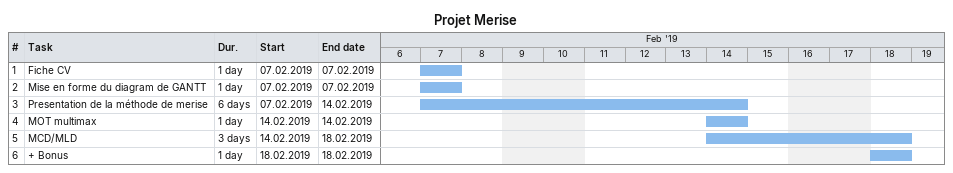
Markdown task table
Projet Merise

| ID | Task | Duration | Start | Finish |
|---|---|---|---|---|
| 1 | Fiche CV | 1d | 2019-02-07 | 2019-02-07 |
| 2 | Mise en forme du diagram de GANTT | 1d | 2019-02-07 | 2019-02-07 |
| 3 | Presentation de la méthode de merise | 6d | 2019-02-07 | 2019-02-14 |
| 4 | MOT multimax | 1d | 2019-02-14 | 2019-02-14 |
| 5 | MCD/MLD | 3d | 2019-02-14 | 2019-02-18 |
| 6 | + Bonus | 1d | 2019-02-18 | 2019-02-18 |
